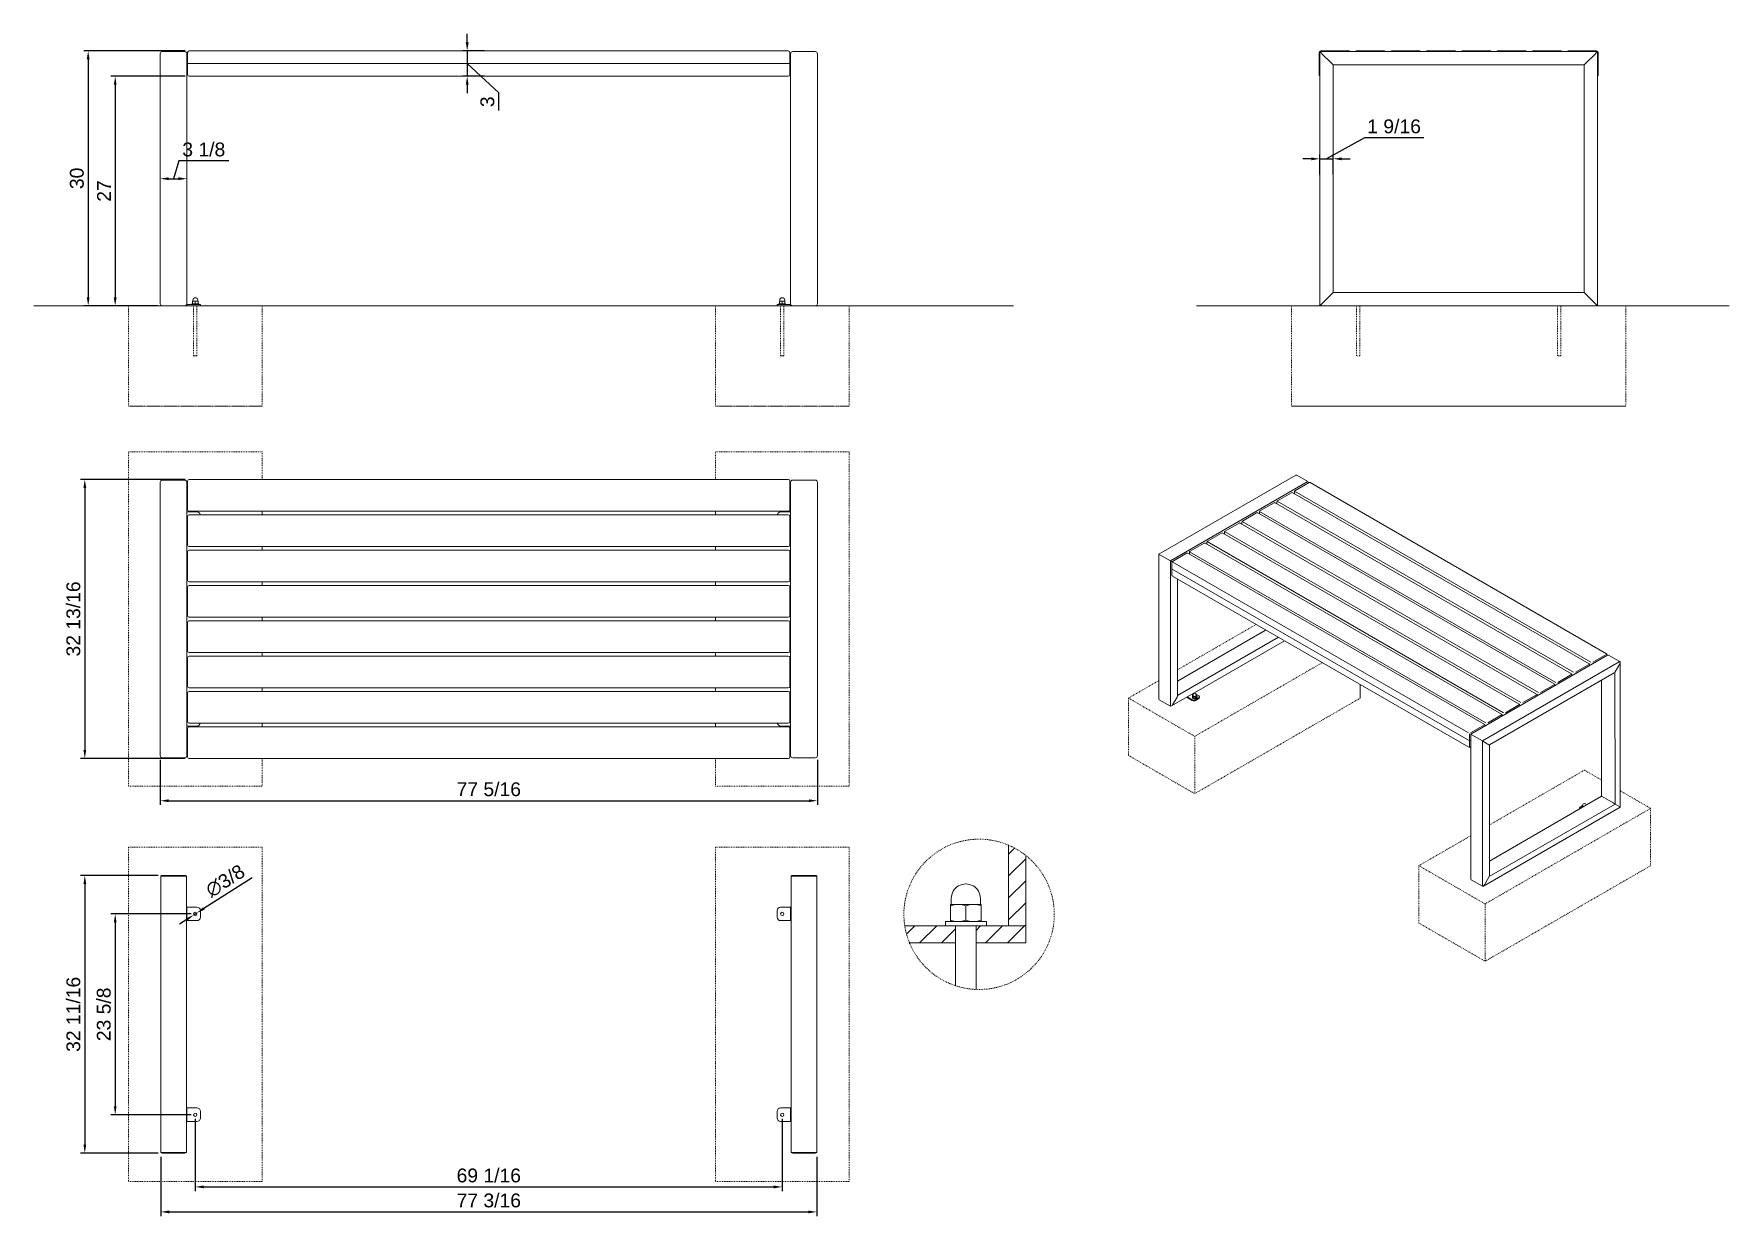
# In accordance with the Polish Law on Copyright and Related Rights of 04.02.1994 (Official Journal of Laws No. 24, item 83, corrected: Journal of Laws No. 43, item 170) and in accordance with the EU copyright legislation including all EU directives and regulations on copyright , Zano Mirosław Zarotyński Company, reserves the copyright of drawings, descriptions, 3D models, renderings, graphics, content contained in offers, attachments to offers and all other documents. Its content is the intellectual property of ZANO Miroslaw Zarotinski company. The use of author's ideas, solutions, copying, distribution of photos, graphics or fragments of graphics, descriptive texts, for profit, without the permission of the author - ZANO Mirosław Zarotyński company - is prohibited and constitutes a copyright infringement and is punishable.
# Model space of a CAD drawing. Header units: inches. Extents: x -8 to 192, y 1 to 141.
import ezdxf

# ---------------------------------------------------------------- set-up
doc = ezdxf.new("R2010")
doc.units = ezdxf.units.IN
doc.linetypes.add('HIDDEN', pattern=[1.905, 1.27, -0.635])
for name, color, linetype, lineweight in [('ZANO_R', 7, 'Continuous', 0), ('ZANO_R_przerywana', 250, 'HIDDEN', 0), ('ZANO_W', 1, 'Continuous', 0)]:
    doc.layers.add(name, color=color, linetype=linetype, lineweight=lineweight)
doc.styles.get("Standard").update_dxf_attribs({"font": 'arial.ttf'})
doc.dimstyles.new('amerykanie', dxfattribs={"dimtxt": 50, "dimasz": 50, "dimexe": 0.5, "dimexo": 0.5, "dimgap": 1, "dimtad": 1, "dimdec": 0, "dimzin": 0, "dimlunit": 5, "dimtxsty": 'Standard', "dimcen": 0.09, "dimclrd": 1, "dimclre": 1, "dimclrt": 1, "dimazin": 0, "dimtfac": 1, "dimtdec": 0, "dimtmove": 0, "dimatfit": 3, "dimfxl": 1, "dimtzin": 0, "dimarcsym": 1})

# ---------------------------------------------------------------- blocks, each defined once
blk = doc.blocks.new('*D360')
at = {"layer": 'ZANO_W', "color": 1, "lineweight": -2}
for p, q in [((10.05, 135.54), (1.34, 135.54)), ((1.84, 134.54), (1.84, 109.53)), ((6.85, 108.53), (1.34, 108.53))]:
    blk.add_line(p, q, dxfattribs=at)
at = {"layer": 'ZANO_W', "color": 1}
for points in [[(2, 134.54), (1.67, 134.54), (1.84, 135.54)], [(1.67, 109.53), (2, 109.53), (1.84, 108.53)]]:
    blk.add_solid(points, dxfattribs=at)
at = {"layer": 'ZANO_W', "color": 1, "insert": (0.52, 122.04), "char_height": 1.625, "attachment_point": 5, "rotation": 90}
blk.add_mtext('27', dxfattribs=at)
blk = doc.blocks.new('*D361')
at = {"layer": 'ZANO_W', "color": 1, "lineweight": -2}
for p, q in [((10.05, 138.53), (-1.84, 138.53)), ((-1.34, 137.53), (-1.34, 109.53)), ((6.86, 108.53), (-1.84, 108.53))]:
    blk.add_line(p, q, dxfattribs=at)
at = {"layer": 'ZANO_W', "color": 1}
for points in [[(-1.18, 137.53), (-1.51, 137.53), (-1.34, 138.53)], [(-1.51, 109.53), (-1.18, 109.53), (-1.34, 108.53)]]:
    blk.add_solid(points, dxfattribs=at)
at = {"layer": 'ZANO_W', "color": 1, "insert": (-2.67, 123.53), "char_height": 1.625, "attachment_point": 5, "rotation": 90}
blk.add_mtext('30', dxfattribs=at)
blk = doc.blocks.new('*D362')
at = {"layer": 'ZANO_W', "color": 1, "lineweight": -2}
for p, q in [((7.13, 123.99), (7.13, 123.99)), ((9.33, 125.58), (8.7, 123.49)), ((15.19, 125.58), (9.33, 125.58)), ((10.28, 123.99), (10.28, 123.99)), ((8.13, 123.49), (9.28, 123.49))]:
    blk.add_line(p, q, dxfattribs=at)
at = {"layer": 'ZANO_W', "color": 1}
for points in [[(8.13, 123.66), (8.13, 123.32), (7.13, 123.49)], [(9.28, 123.32), (9.28, 123.66), (10.28, 123.49)]]:
    blk.add_solid(points, dxfattribs=at)
at = {"layer": 'ZANO_W', "color": 1, "insert": (12.26, 126.92), "char_height": 1.625, "attachment_point": 5}
blk.add_mtext('3 1/8', dxfattribs=at)
blk = doc.blocks.new('*D363')
at = {"layer": 'ZANO_W', "color": 1, "lineweight": -2}
for p, q in [((43.25, 139.53), (43.25, 140.53)), ((45.29, 138.53), (42.75, 138.53)), ((43.25, 138.53), (43.25, 135.54)), ((46.96, 133.58), (43.25, 137.03)), ((45.29, 135.54), (42.75, 135.54)), ((43.25, 134.54), (43.25, 133.54)), ((46.96, 131.51), (46.96, 133.58))]:
    blk.add_line(p, q, dxfattribs=at)
at = {"layer": 'ZANO_W', "color": 1}
for points in [[(43.08, 139.53), (43.42, 139.53), (43.25, 138.53)], [(43.42, 134.54), (43.08, 134.54), (43.25, 135.54)]]:
    blk.add_solid(points, dxfattribs=at)
at = {"layer": 'ZANO_W', "color": 1, "insert": (45.63, 132.54), "char_height": 1.62, "attachment_point": 5, "rotation": 90}
blk.add_mtext('3', dxfattribs=at)
blk = doc.blocks.new('*D364')
at = {"layer": 'ZANO_W', "color": 1, "lineweight": -2}
for p, q in [((10.05, 88.1), (-2.24, 88.1)), ((-1.74, 87.1), (-1.74, 56.26)), ((10.05, 55.26), (-2.24, 55.26))]:
    blk.add_line(p, q, dxfattribs=at)
at = {"layer": 'ZANO_W', "color": 1}
for points in [[(-1.57, 87.1), (-1.9, 87.1), (-1.74, 88.1)], [(-1.9, 56.26), (-1.57, 56.26), (-1.74, 55.26)]]:
    blk.add_solid(points, dxfattribs=at)
at = {"layer": 'ZANO_W', "color": 1, "insert": (-3.08, 71.68), "char_height": 1.625, "attachment_point": 5, "rotation": 90}
blk.add_mtext('32 13/16', dxfattribs=at)
blk = doc.blocks.new('*D365')
at = {"layer": 'ZANO_W', "color": 1, "lineweight": -2}
for p, q in [((7.13, 55.09), (7.13, 49.79)), ((84.45, 55.09), (84.45, 49.79)), ((8.13, 50.29), (83.45, 50.29))]:
    blk.add_line(p, q, dxfattribs=at)
at = {"layer": 'ZANO_W', "color": 1}
for points in [[(8.13, 50.45), (8.13, 50.12), (7.13, 50.29)], [(83.45, 50.12), (83.45, 50.45), (84.45, 50.29)]]:
    blk.add_solid(points, dxfattribs=at)
at = {"layer": 'ZANO_W', "color": 1, "insert": (45.79, 51.63), "char_height": 1.625, "attachment_point": 5}
blk.add_mtext('77 5/16', dxfattribs=at)
blk = doc.blocks.new('*D366')
at = {"layer": 'ZANO_W', "color": 1, "lineweight": -2}
for p, q in [((10.76, 36.96), (1.34, 36.96)), ((1.84, 35.96), (1.84, 14.34)), ((10.76, 13.34), (1.34, 13.34))]:
    blk.add_line(p, q, dxfattribs=at)
at = {"layer": 'ZANO_W', "color": 1}
for points in [[(2, 35.96), (1.67, 35.96), (1.84, 36.96)], [(1.67, 14.34), (2, 14.34), (1.84, 13.34)]]:
    blk.add_solid(points, dxfattribs=at)
at = {"layer": 'ZANO_W', "color": 1, "insert": (0.5, 25.15), "char_height": 1.625, "attachment_point": 5, "rotation": 90}
blk.add_mtext('23 5/8', dxfattribs=at)
blk = doc.blocks.new('*D367')
at = {"layer": 'ZANO_W', "color": 1, "lineweight": -2}
for p, q in [((6.88, 41.49), (-2.24, 41.49)), ((-1.74, 40.49), (-1.74, 9.82)), ((6.88, 8.82), (-2.24, 8.82))]:
    blk.add_line(p, q, dxfattribs=at)
at = {"layer": 'ZANO_W', "color": 1}
for points in [[(-1.57, 40.49), (-1.9, 40.49), (-1.74, 41.49)], [(-1.9, 9.82), (-1.57, 9.82), (-1.74, 8.82)]]:
    blk.add_solid(points, dxfattribs=at)
at = {"layer": 'ZANO_W', "color": 1, "insert": (-3.08, 25.15), "char_height": 1.625, "attachment_point": 5, "rotation": 90}
blk.add_mtext('32 11/16', dxfattribs=at)
blk = doc.blocks.new('*D368')
at = {"layer": 'ZANO_W', "color": 1, "lineweight": -2}
for p, q in [((11.26, 12.84), (11.26, 4.34)), ((80.32, 12.84), (80.32, 4.34)), ((12.26, 4.84), (79.32, 4.84))]:
    blk.add_line(p, q, dxfattribs=at)
at = {"layer": 'ZANO_W', "color": 1}
for points in [[(12.26, 5.01), (12.26, 4.68), (11.26, 4.84)], [(79.32, 4.68), (79.32, 5.01), (80.32, 4.84)]]:
    blk.add_solid(points, dxfattribs=at)
at = {"layer": 'ZANO_W', "color": 1, "insert": (45.79, 6.18), "char_height": 1.625, "attachment_point": 5}
blk.add_mtext('69 1/16', dxfattribs=at)
blk = doc.blocks.new('*D369')
at = {"layer": 'ZANO_W', "color": 1, "lineweight": -2}
for p, q in [((7.2, 8.39), (7.2, 1.4)), ((84.38, 8.39), (84.38, 1.4)), ((8.2, 1.9), (83.38, 1.9))]:
    blk.add_line(p, q, dxfattribs=at)
at = {"layer": 'ZANO_W', "color": 1}
for points in [[(8.2, 2.07), (8.2, 1.73), (7.2, 1.9)], [(83.38, 1.73), (83.38, 2.07), (84.38, 1.9)]]:
    blk.add_solid(points, dxfattribs=at)
at = {"layer": 'ZANO_W', "color": 1, "insert": (45.79, 3.24), "char_height": 1.625, "attachment_point": 5}
blk.add_mtext('77 3/16', dxfattribs=at)
blk = doc.blocks.new('*D370')
at = {"layer": 'ZANO_W', "color": 1, "lineweight": -2}
for p, q in [((17.94, 41.23), (12.27, 37.61)), ((10.26, 36.32), (9.41, 35.78)), ((11.1, 36.86), (11.43, 37.07))]:
    blk.add_line(p, q, dxfattribs=at)
at = {"layer": 'ZANO_W', "color": 1}
for points in [[(10.34, 36.18), (10.17, 36.46), (11.1, 36.86)], [(12.18, 37.75), (12.36, 37.47), (11.43, 37.07)]]:
    blk.add_solid(points, dxfattribs=at)
at = {"layer": 'ZANO_W', "color": 1, "insert": (14.79, 40.85), "char_height": 1.625, "attachment_point": 5, "rotation": 32.5714}
blk.add_mtext('∅3/8', dxfattribs=at)
blk = doc.blocks.new('*D371')
at = {"layer": 'ZANO_W', "color": 1, "lineweight": -2}
for p, q in [((148.82, 128.3), (144.35, 125.83)), ((155.78, 128.3), (148.82, 128.3)), ((142.56, 125.83), (141.56, 125.83)), ((143.56, 123.99), (143.56, 126.33)), ((143.56, 125.83), (145.13, 125.83)), ((145.13, 123.99), (145.13, 126.33)), ((146.13, 125.83), (147.13, 125.83))]:
    blk.add_line(p, q, dxfattribs=at)
at = {"layer": 'ZANO_W', "color": 1}
for points in [[(142.56, 125.66), (142.56, 125.99), (143.56, 125.83)], [(146.13, 125.99), (146.13, 125.66), (145.13, 125.83)]]:
    blk.add_solid(points, dxfattribs=at)
at = {"layer": 'ZANO_W', "color": 1, "insert": (152.3, 129.64), "char_height": 1.625, "attachment_point": 5, "rotation": 360}
blk.add_mtext('1 9/16', dxfattribs=at)

msp = doc.modelspace()

# ---------------------------------------------------------------- linework, layer by layer
at = {"layer": 'ZANO_R'}
for p, q in [((7.1298, 138.20018), (7.1298, 108.78285)), ((7.38176, 138.45214), (10.02743, 138.45214)), ((10.2794, 138.20018), (10.2794, 108.78285)), ((10.35814, 137.03482), (10.35814, 138.33403)), ((10.55499, 138.53088), (81.02744, 138.53088)), ((81.22429, 138.33403), (81.22429, 137.03482)), ((81.30303, 138.20018), (81.30303, 108.78285)), ((84.20067, 138.45214), (81.555, 138.45214)), ((84.45264, 138.20018), (84.45264, 108.78285)), ((143.47599, 137.03482), (143.47599, 138.33403)), ((143.55867, 138.45214), (143.55867, 108.53088)), ((176.23584, 138.45214), (143.55867, 138.45214)), ((143.67284, 138.53088), (147.0193, 138.53088)), ((144.88151, 137.12931), (143.81064, 138.20018)), ((147.83032, 138.53088), (151.17678, 138.53088)), ((151.9878, 138.53088), (155.33426, 138.53088)), ((156.14529, 138.53088), (159.49174, 138.53088)), ((160.30277, 138.53088), (163.64922, 138.53088)), ((164.46025, 138.53088), (167.80671, 138.53088)), ((168.61773, 138.53088), (171.96419, 138.53088)), ((172.77521, 138.53088), (176.12167, 138.53088)), ((174.913, 137.12931), (175.98387, 138.20018)), ((176.23584, 138.45214), (176.23584, 108.53088)), ((176.31852, 138.33403), (176.31852, 137.03482)), ((10.35814, 135.73561), (10.35814, 137.03482)), ((10.55499, 137.03482), (10.35814, 137.03482)), ((10.55499, 137.03482), (81.02744, 137.03482)), ((81.22429, 137.03482), (81.02744, 137.03482)), ((81.22429, 137.03482), (81.22429, 135.73561)), ((143.55867, 137.03482), (143.47599, 137.03482)), ((143.47993, 135.73561), (143.47993, 137.03482)), ((145.13347, 136.87734), (145.13347, 110.10568)), ((174.66104, 136.87734), (145.13347, 136.87734)), ((174.66104, 136.87734), (174.66104, 110.10568)), ((176.31852, 137.03482), (176.23584, 137.03482)), ((176.31458, 137.03482), (176.31458, 135.73561)), ((81.02744, 135.53876), (10.55499, 135.53876)), ((143.81064, 108.78285), (144.88151, 109.85371)), ((145.13347, 110.10568), (174.66104, 110.10568)), ((175.98387, 108.78285), (174.913, 109.85371)), ((-7.7275, 108.53088), (107.50558, 108.53088)), ((3.38964, 108.53088), (19.13767, 108.53088)), ((19.13767, 108.53088), (3.38964, 108.53088)), ((10.2794, 108.53088), (10.2794, 108.68836)), ((11.4605, 108.68836), (10.2794, 108.68836)), ((10.86995, 108.7671), (10.86995, 108.68836)), ((10.86995, 108.7671), (11.65736, 108.7671)), ((10.94869, 109.05393), (10.94869, 109.08206)), ((10.94869, 109.08206), (11.10617, 109.08206)), ((10.94869, 109.05393), (10.94869, 108.79523)), ((10.94869, 108.7671), (10.94869, 108.79523)), ((10.96838, 109.18049), (10.96838, 109.0919)), ((11.4605, 108.53088), (11.06864, 108.53088)), ((11.4605, 108.53088), (11.06864, 108.53088)), ((11.10617, 109.08206), (11.42113, 109.08206)), ((11.26365, 109.05393), (11.26365, 108.79523)), ((11.57862, 109.08206), (11.42113, 109.08206)), ((11.4605, 108.68836), (11.85421, 108.68836)), ((11.55893, 109.0919), (11.55893, 109.18049)), ((11.57862, 109.05393), (11.57862, 109.08206)), ((11.57862, 109.05393), (11.57862, 108.79523)), ((11.57862, 108.7671), (11.57862, 108.79523)), ((11.65736, 108.68836), (11.65736, 108.7671)), ((11.85421, 108.68836), (11.85421, 108.53088)), ((72.44476, 108.53088), (88.1928, 108.53088)), ((88.1928, 108.53088), (72.44476, 108.53088)), ((79.72823, 108.53088), (79.72823, 108.68836)), ((79.72823, 108.68836), (80.12193, 108.68836)), ((79.92508, 108.7671), (79.92508, 108.68836)), ((79.92508, 108.7671), (80.71248, 108.7671)), ((80.00382, 109.05393), (80.00382, 109.08206)), ((80.00382, 109.08206), (80.1613, 109.08206)), ((80.00382, 109.05393), (80.00382, 108.79523)), ((80.00382, 108.7671), (80.00382, 108.79523)), ((80.0235, 109.18049), (80.0235, 109.0919)), ((81.30303, 108.68836), (80.12193, 108.68836)), ((80.51563, 108.53088), (80.12377, 108.53088)), ((80.51563, 108.53088), (80.12377, 108.53088)), ((80.1613, 109.08206), (80.47626, 109.08206)), ((80.31878, 109.05393), (80.31878, 108.79523)), ((80.63374, 109.08206), (80.47626, 109.08206)), ((80.61406, 109.0919), (80.61406, 109.18049)), ((80.63374, 109.05393), (80.63374, 109.08206)), ((80.63374, 109.05393), (80.63374, 108.79523)), ((80.63374, 108.7671), (80.63374, 108.79523)), ((80.71248, 108.68836), (80.71248, 108.7671)), ((81.30303, 108.53088), (81.30303, 108.68836)), ((148.28262, 108.53088), (147.88984, 108.53088)), ((171.90467, 108.53088), (171.51189, 108.53088)), ((7.1298, 55.5938), (7.1298, 87.76704)), ((7.38176, 88.019), (10.02743, 88.019)), ((10.2794, 55.5938), (10.2794, 87.76704)), ((10.35814, 84.55838), (10.35814, 87.90483)), ((10.55499, 88.10168), (81.02744, 88.10168)), ((81.22429, 87.90483), (81.22429, 84.55838)), ((81.30303, 87.76704), (81.30303, 55.5938)), ((84.20067, 88.019), (81.555, 88.019)), ((84.45264, 87.76704), (84.45264, 55.5938)), ((140.72078, 88.59635), (124.62708, 79.30565)), ((142.08134, 87.81093), (125.98764, 78.52023)), ((140.84543, 88.6087), (142.15435, 87.85307)), ((140.23313, 86.53419), (138.57751, 85.57841)), ((175.23642, 66.40673), (140.37085, 86.53419)), ((140.56551, 86.64654), (140.56551, 86.42181)), ((175.44953, 66.58795), (140.58396, 86.71541)), ((142.29001, 87.72159), (140.63438, 86.76582)), ((142.20598, 87.67309), (142.20598, 87.73895)), ((177.29329, 67.59413), (142.42773, 87.72159)), ((10.2794, 84.27885), (11.4605, 84.27885)), ((81.02744, 84.36152), (10.55499, 84.36152)), ((10.55499, 83.9442), (81.02744, 83.9442)), ((19.13767, 83.9442), (19.13767, 84.36152)), ((72.44476, 84.36152), (72.44476, 83.9442)), ((80.12193, 84.27885), (81.30303, 84.27885)), ((136.11939, 84.15937), (134.46376, 83.2036)), ((171.12267, 64.03191), (136.25711, 84.15937)), ((136.45176, 84.27172), (136.45176, 84.047)), ((171.33578, 64.21313), (136.47022, 84.34059)), ((138.17626, 85.34678), (136.52063, 84.39101)), ((173.17954, 65.21932), (138.31398, 85.34678)), ((138.50864, 85.45913), (138.50864, 85.23441)), ((173.39265, 65.40054), (138.52709, 85.528)), ((10.35814, 82.70404), (10.2794, 82.70404)), ((10.35814, 80.40089), (10.35814, 83.74735)), ((81.22429, 83.74735), (81.22429, 80.40089)), ((81.30303, 82.70404), (81.22429, 82.70404)), ((132.00564, 81.78456), (130.35001, 80.82878)), ((167.00892, 61.6571), (132.14336, 81.78456)), ((132.33802, 81.89691), (132.33802, 81.67218)), ((167.22203, 61.83832), (132.35647, 81.96578)), ((134.06251, 82.97196), (132.40689, 82.01619)), ((169.06579, 62.8445), (134.20023, 82.97196)), ((134.39489, 83.08432), (134.39489, 82.85959)), ((169.27891, 63.02572), (134.41334, 83.15319)), ((81.02744, 80.20404), (10.55499, 80.20404)), ((10.55499, 79.78672), (81.02744, 79.78672)), ((19.13767, 79.78672), (19.13767, 80.20404)), ((72.44476, 80.20404), (72.44476, 79.78672)), ((129.94877, 80.59715), (128.29314, 79.64137)), ((164.95205, 60.46969), (130.08649, 80.59715)), ((130.28114, 80.7095), (130.28114, 80.48478)), ((165.16516, 60.65091), (130.2996, 80.77837)), ((10.35814, 76.24341), (10.35814, 79.58987)), ((81.22429, 79.58987), (81.22429, 76.24341)), ((124.62708, 79.30566), (124.62708, 62.29573)), ((124.67872, 79.27585), (125.98764, 78.52023)), ((125.98764, 78.43591), (125.98764, 61.42598)), ((126.1674, 78.33469), (126.1674, 77.59244)), ((161.0555, 58.27597), (126.18994, 78.40343)), ((127.89189, 79.40974), (126.23627, 78.45397)), ((162.89517, 59.28228), (128.02961, 79.40974)), ((128.22427, 79.52209), (128.22427, 79.29737)), ((163.10829, 59.4635), (128.24272, 79.59096)), ((81.02744, 76.04656), (10.55499, 76.04656)), ((19.13767, 75.62924), (19.13767, 76.04656)), ((72.44476, 76.04656), (72.44476, 75.62924)), ((126.16934, 77.57911), (126.16934, 76.85131)), ((126.20774, 77.53621), (161.0733, 57.40875)), ((126.23821, 76.73203), (161.10378, 56.60457)), ((126.81839, 62.66132), (126.81839, 76.3971)), ((10.35814, 72.08593), (10.35814, 75.43239)), ((10.55499, 75.62924), (81.02744, 75.62924)), ((81.22429, 75.43239), (81.22429, 72.08593)), ((81.02744, 71.88908), (10.55499, 71.88908)), ((19.13767, 71.47176), (19.13767, 71.88908)), ((72.44476, 71.88908), (72.44476, 71.47176)), ((10.35814, 67.92845), (10.35814, 71.27491)), ((10.55499, 71.47176), (81.02744, 71.47176)), ((81.22429, 71.27491), (81.22429, 67.92845)), ((137.23, 70.38661), (126.81839, 64.37611)), ((126.81803, 62.66111), (138.71521, 69.52921)), ((128.74671, 62.95915), (139.42142, 69.12153)), ((10.35814, 63.77097), (10.35814, 67.11743)), ((81.02744, 67.7316), (10.55499, 67.7316)), ((10.55499, 67.31428), (81.02744, 67.31428)), ((19.13767, 67.31428), (19.13767, 67.7316)), ((72.44476, 67.7316), (72.44476, 67.31428)), ((81.22429, 67.11743), (81.22429, 63.77097)), ((177.41727, 67.41192), (161.32357, 58.12122)), ((178.77783, 66.62649), (162.68413, 57.3358)), ((175.28683, 66.35631), (173.6312, 65.40054)), ((175.30528, 66.19269), (175.30528, 66.28745)), ((177.3437, 67.54372), (175.68808, 66.58795)), ((177.36216, 67.3801), (177.36216, 67.47485)), ((178.85084, 66.66864), (177.54192, 67.42427)), ((178.32104, 65.46312), (178.85084, 66.38076)), ((178.90247, 49.54459), (178.90247, 66.55452)), ((148.31718, 63.98612), (148.31718, 62.36491)), ((163.51488, 56.85607), (178.19636, 65.33151)), ((171.17308, 63.9815), (169.51746, 63.02572)), ((171.19154, 63.81788), (171.19154, 63.91263)), ((173.22996, 65.16891), (171.57433, 64.21313)), ((173.24841, 65.00529), (173.24841, 65.10004)), ((176.71117, 64.47413), (176.71117, 50.80973)), ((178.32104, 49.88036), (178.267, 65.38984)), ((10.35814, 59.61349), (10.35814, 62.95995)), ((81.02744, 63.57412), (10.55499, 63.57412)), ((10.55499, 63.1568), (81.02744, 63.1568)), ((19.13767, 63.1568), (19.13767, 63.57412)), ((72.44476, 63.57412), (72.44476, 63.1568)), ((81.22429, 62.95995), (81.22429, 59.61349)), ((125.98764, 61.42598), (124.67872, 62.1816)), ((126.11228, 61.43832), (127.9627, 62.50655)), ((126.76675, 62.48757), (126.23695, 61.56993)), ((127.9627, 62.5122), (128.74182, 62.96198)), ((128.54704, 62.17487), (127.9627, 62.5122)), ((127.9627, 62.42223), (127.9627, 62.5122)), ((128.54704, 62.0849), (127.9627, 62.42223)), ((128.56375, 62.50096), (128.56375, 62.45598)), ((128.59342, 62.70285), (128.63261, 62.73424)), ((128.59342, 62.70285), (128.59342, 62.55505)), ((128.63261, 62.73713), (128.63261, 62.68653)), ((128.65928, 62.56096), (128.65928, 62.41316)), ((128.74182, 62.96198), (128.78566, 62.93667)), ((128.90507, 62.52294), (128.90507, 62.37514)), ((129.32616, 62.39976), (128.9366, 62.17487)), ((129.32616, 62.30979), (128.9366, 62.0849)), ((129.03878, 62.79054), (129.32616, 62.62464)), ((129.0458, 62.68653), (129.0458, 62.73713)), ((129.05207, 62.71383), (129.0458, 62.72517)), ((129.085, 62.62681), (129.085, 62.47901)), ((129.11467, 62.45598), (129.11467, 62.50096)), ((129.40684, 62.42223), (129.40684, 62.5122)), ((169.11621, 62.79409), (167.46058, 61.83832)), ((169.13466, 62.63047), (169.13466, 62.72522)), ((10.2794, 60.6568), (10.35814, 60.6568)), ((81.22429, 60.6568), (81.30303, 60.6568)), ((165.00246, 60.41927), (163.34684, 59.4635)), ((165.02092, 60.25565), (165.02092, 60.35041)), ((167.05934, 61.60668), (165.40371, 60.65091)), ((167.07779, 61.44306), (167.07779, 61.53781)), ((11.4605, 59.08199), (10.2794, 59.08199)), ((10.35814, 55.45601), (10.35814, 58.80247)), ((81.02744, 59.41664), (10.55499, 59.41664)), ((10.55499, 58.99932), (81.02744, 58.99932)), ((19.13767, 58.99932), (19.13767, 59.41664)), ((72.44476, 59.41664), (72.44476, 58.99932)), ((81.30303, 59.08199), (80.12193, 59.08199)), ((81.22429, 58.80247), (81.22429, 55.45601)), ((161.17264, 58.15446), (161.17264, 56.58612)), ((162.94559, 59.23187), (161.28996, 58.27609)), ((161.32357, 58.12122), (161.32357, 41.11129)), ((162.68413, 57.3358), (161.37521, 58.09142)), ((162.96404, 59.06825), (162.96404, 59.163)), ((161.2415, 56.60457), (161.32357, 56.65195)), ((161.26781, 57.40863), (161.27003, 57.40988)), ((161.26808, 57.40875), (161.32357, 57.44079)), ((161.32357, 57.44079), (161.27003, 57.40988)), ((162.68413, 57.25147), (162.68413, 40.24154)), ((163.46325, 56.8859), (162.93344, 57.19185)), ((163.51488, 41.47689), (163.51488, 56.85607)), ((7.38176, 55.34184), (10.02743, 55.34184)), ((81.02744, 55.25916), (10.55499, 55.25916)), ((84.20067, 55.34184), (81.555, 55.34184)), ((163.49975, 41.3866), (178.32104, 49.88036)), ((176.71117, 50.80973), (163.51488, 43.19168)), ((178.07172, 50.02431), (176.7628, 50.77993)), ((178.85084, 49.57441), (178.32104, 49.88036)), ((162.80877, 40.25389), (178.90247, 49.54459)), ((174.12272, 49.42373), (174.12272, 49.33376)), ((174.12436, 49.3164), (174.12272, 49.33376)), ((174.2034, 49.53617), (174.44456, 49.67539)), ((174.41489, 49.52493), (174.41489, 49.48412)), ((174.44456, 49.72682), (174.48375, 49.75821)), ((174.44456, 49.72682), (174.44456, 49.57903)), ((174.48375, 49.76111), (174.48375, 49.7105)), ((174.51042, 49.58493), (174.51042, 49.53927)), ((174.93354, 49.78353), (174.89409, 49.7953)), ((106.95062, 45.05413), (106.95062, 35.56313)), ((106.95062, 44.01837), (107.65028, 44.71803)), ((106.95062, 41.43623), (108.96337, 43.44898)), ((108.96337, 43.85661), (108.96337, 35.56313)), ((7.19879, 41.41369), (10.21041, 41.41369)), ((7.19879, 8.894), (7.19879, 41.41369)), ((7.38176, 41.49243), (10.02743, 41.49243)), ((10.21041, 41.41369), (10.21041, 8.894)), ((81.37203, 41.41369), (84.38365, 41.41369)), ((81.37203, 8.894), (81.37203, 41.41369)), ((81.555, 41.49243), (84.20067, 41.49243)), ((84.38365, 41.41369), (84.38365, 8.894)), ((106.95062, 38.85408), (108.96337, 40.86683)), ((161.37521, 40.99717), (162.68413, 40.24154)), ((162.93344, 40.3855), (163.46325, 41.30314)), ((100.10727, 37.91728), (100.10727, 38.07907)), ((101.013, 38.07907), (100.10727, 38.07907)), ((100.10727, 37.91728), (100.55101, 38.03467)), ((100.10727, 37.91728), (100.10727, 36.22812)), ((100.20791, 38.78353), (100.20791, 38.12939)), ((100.55101, 38.03467), (101.013, 38.07907)), ((102.82448, 38.07907), (101.013, 38.07907)), ((101.91874, 37.91728), (102.36249, 38.03467)), ((101.91874, 37.91728), (101.91874, 36.22812)), ((102.36249, 38.03467), (102.82448, 38.07907)), ((103.73022, 38.07907), (102.82448, 38.07907)), ((103.62958, 38.12939), (103.62958, 38.78353)), ((103.73022, 37.91728), (103.73022, 38.07907)), ((103.73022, 37.91728), (103.73022, 36.22812)), ((106.95062, 36.27194), (108.96337, 38.28469)), ((10.2794, 36.17747), (10.2794, 37.75227)), ((10.2794, 37.75227), (11.4605, 37.75227)), ((11.4605, 36.17747), (10.2794, 36.17747)), ((11.85421, 37.35857), (11.85421, 36.57117)), ((79.72823, 36.57117), (79.72823, 37.35857)), ((80.12193, 37.75227), (81.30303, 37.75227)), ((81.30303, 36.17747), (80.12193, 36.17747)), ((81.30303, 37.75227), (81.30303, 36.17747)), ((99.50344, 36.06632), (99.50344, 35.56314)), ((104.33404, 36.06632), (99.50344, 36.06632)), ((100.10727, 36.06632), (100.10727, 36.22812)), ((101.475, 36.11073), (101.013, 36.06632)), ((101.91874, 36.22812), (101.475, 36.11073)), ((103.28647, 36.11073), (102.82448, 36.06632)), ((103.73022, 36.22812), (103.28647, 36.11073)), ((103.73022, 36.06632), (103.73022, 36.22812)), ((104.33404, 35.56314), (104.33404, 36.06632)), ((94.73193, 35.56765), (100.71109, 35.56313)), ((94.94029, 34.59019), (95.91753, 35.56743)), ((96.48263, 33.55038), (98.49736, 35.56512)), ((99.06478, 33.55038), (100.71109, 35.1967)), ((104.33404, 35.56314), (99.50344, 35.56314)), ((100.71109, 33.55038), (100.71109, 35.56313)), ((100.71109, 35.56313), (100.71109, 28.51677)), ((103.12639, 33.55038), (103.12639, 35.56313)), ((103.12639, 35.56313), (108.96337, 35.56313)), ((103.12639, 35.56313), (103.12639, 28.08111)), ((103.12639, 35.02986), (103.65967, 35.56313)), ((104.22907, 33.55038), (106.24182, 35.56313)), ((106.81121, 33.55038), (108.82396, 35.56313)), ((108.96337, 35.56313), (106.95062, 35.56313)), ((108.82396, 35.56313), (108.96337, 35.70254)), ((100.71109, 33.55038), (95.25556, 33.55038)), ((108.96337, 33.55038), (103.12639, 33.55038)), ((10.2794, 14.13022), (11.4605, 14.13022)), ((10.2794, 12.55542), (10.2794, 14.13022)), ((80.12193, 14.13022), (81.30303, 14.13022)), ((81.30303, 14.13022), (81.30303, 12.55542)), ((11.4605, 12.55542), (10.2794, 12.55542)), ((11.85421, 13.73652), (11.85421, 12.94912)), ((79.72823, 12.94912), (79.72823, 13.73652)), ((81.30303, 12.55542), (80.12193, 12.55542)), ((10.21041, 8.894), (7.19879, 8.894)), ((10.02743, 8.81526), (7.38176, 8.81526)), ((84.38365, 8.894), (81.37203, 8.894)), ((84.20067, 8.81526), (81.555, 8.81526))]:
    msp.add_line(p, q, dxfattribs=at)
at = {"layer": 'ZANO_R', "flags": 128}
for points in [[(143.81064, 138.20018), (143.76688, 138.24393), (143.72446, 138.28635), (143.68465, 138.32616), (143.64868, 138.36214), (143.61762, 138.39319), (143.59243, 138.41839), (143.57387, 138.43695), (143.5625, 138.44831), (143.55867, 138.45214)], [(143.55867, 138.45214), (143.56351, 138.4473), (143.57785, 138.43296), (143.60113, 138.40968), (143.63247, 138.37834), (143.67065, 138.34016), (143.71421, 138.2966), (143.76148, 138.24933), (143.81064, 138.20018)], [(175.98387, 138.20018), (176.02763, 138.24393), (176.07005, 138.28635), (176.10986, 138.32616), (176.14583, 138.36214), (176.17689, 138.39319), (176.20208, 138.41839), (176.22064, 138.43695), (176.23201, 138.44831), (176.23584, 138.45214)], [(176.23584, 138.45214), (176.231, 138.4473), (176.21666, 138.43296), (176.19338, 138.40968), (176.16204, 138.37834), (176.12386, 138.34016), (176.0803, 138.2966), (176.03303, 138.24933), (175.98387, 138.20018)], [(145.13347, 136.87734), (145.12863, 136.88218), (145.11429, 136.89652), (145.09101, 136.9198), (145.05967, 136.95114), (145.02149, 136.98932), (144.97793, 137.03288), (144.93066, 137.08015), (144.88151, 137.12931)], [(144.88151, 137.12931), (144.93066, 137.08015), (144.97793, 137.03288), (145.02149, 136.98932), (145.05967, 136.95114), (145.09101, 136.9198), (145.11429, 136.89652), (145.12863, 136.88218), (145.13347, 136.87734)], [(174.66104, 136.87734), (174.66588, 136.88218), (174.68022, 136.89652), (174.7035, 136.9198), (174.73484, 136.95114), (174.77302, 136.98932), (174.81658, 137.03288), (174.86385, 137.08015), (174.913, 137.12931)], [(174.913, 137.12931), (174.86385, 137.08015), (174.81658, 137.03288), (174.77302, 136.98932), (174.73484, 136.95114), (174.7035, 136.9198), (174.68022, 136.89652), (174.66588, 136.88218), (174.66104, 136.87734)], [(144.88151, 109.85371), (144.93066, 109.90287), (144.97793, 109.95014), (145.02149, 109.9937), (145.05967, 110.03188), (145.09101, 110.06322), (145.11429, 110.0865), (145.12863, 110.10084), (145.13347, 110.10568)], [(145.13347, 110.10568), (145.12863, 110.10084), (145.11429, 110.0865), (145.09101, 110.06322), (145.05967, 110.03188), (145.02149, 109.9937), (144.97793, 109.95014), (144.93066, 109.90287), (144.88151, 109.85371)], [(174.913, 109.85371), (174.86385, 109.90287), (174.81658, 109.95014), (174.77302, 109.9937), (174.73484, 110.03188), (174.7035, 110.06322), (174.68022, 110.0865), (174.66588, 110.10084), (174.66104, 110.10568)], [(174.66104, 110.10568), (174.66588, 110.10084), (174.68022, 110.0865), (174.7035, 110.06322), (174.73484, 110.03188), (174.77302, 109.9937), (174.81658, 109.95014), (174.86385, 109.90287), (174.913, 109.85371)], [(10.94869, 109.05393), (11.02585, 109.07434), (11.10617, 109.08206)], [(11.26365, 108.79523), (11.1865, 108.77482), (11.10617, 108.7671)], [(11.26365, 109.05393), (11.34081, 109.07434), (11.42113, 109.08206)], [(11.57862, 108.79523), (11.50146, 108.77482), (11.42113, 108.7671)], [(80.00382, 109.05393), (80.08097, 109.07434), (80.1613, 109.08206)], [(80.31878, 108.79523), (80.24163, 108.77482), (80.1613, 108.7671)], [(80.31878, 109.05393), (80.39593, 109.07434), (80.47626, 109.08206)], [(80.63374, 108.79523), (80.55659, 108.77482), (80.47626, 108.7671)], [(143.55867, 108.53088), (143.5625, 108.53471), (143.57387, 108.54608), (143.59243, 108.56464), (143.61762, 108.58983), (143.64868, 108.62089), (143.68465, 108.65686), (143.72446, 108.69667), (143.76688, 108.73909), (143.81064, 108.78285)], [(143.81064, 108.78285), (143.76688, 108.73909), (143.72446, 108.69667), (143.68465, 108.65686), (143.64868, 108.62089), (143.61762, 108.58983), (143.59243, 108.56464), (143.57387, 108.54608), (143.5625, 108.53471), (143.55867, 108.53088)], [(176.23584, 108.53088), (176.23201, 108.53471), (176.22064, 108.54608), (176.20208, 108.56464), (176.17689, 108.58983), (176.14583, 108.62089), (176.10986, 108.65686), (176.07005, 108.69667), (176.02763, 108.73909), (175.98387, 108.78285)], [(175.98387, 108.78285), (176.02763, 108.73909), (176.07005, 108.69667), (176.10986, 108.65686), (176.14583, 108.62089), (176.17689, 108.58983), (176.20208, 108.56464), (176.22064, 108.54608), (176.23201, 108.53471), (176.23584, 108.53088)], [(128.56375, 62.45598), (128.56607, 62.43536), (128.57777, 62.4059), (128.59891, 62.37824), (128.62874, 62.35339), (128.66617, 62.33225), (128.70986, 62.31558), (128.75823, 62.30399), (128.80952, 62.29788), (128.86188, 62.2975), (128.91343, 62.30284), (128.96229, 62.31371), (129.0067, 62.32973), (129.04506, 62.35031), (129.07598, 62.37471), (129.09835, 62.40205), (129.11134, 62.43133), (129.11467, 62.45598)], [(128.59342, 62.57276), (128.59013, 62.56887), (128.57237, 62.54043), (128.56425, 62.51056), (128.56607, 62.48035), (128.57777, 62.45088), (128.59891, 62.42322), (128.62874, 62.39837), (128.66617, 62.37723), (128.70986, 62.36056), (128.75823, 62.34897), (128.80952, 62.34287), (128.86188, 62.34248), (128.91343, 62.34782), (128.96229, 62.3587), (129.0067, 62.37472), (129.04506, 62.3953), (129.07598, 62.4197), (129.09835, 62.44703), (129.11134, 62.47632), (129.1145, 62.50649), (129.10771, 62.53647), (129.09122, 62.56516), (129.085, 62.57276)], [(128.59342, 62.70285), (128.60955, 62.67975), (128.62635, 62.64798)], [(128.65928, 62.41316), (128.64315, 62.43626), (128.62635, 62.46804)], [(129.0458, 62.71195), (129.04887, 62.70413), (129.05261, 62.67756), (129.04638, 62.65116), (129.03046, 62.62615), (129.0056, 62.60369), (128.97296, 62.58485), (128.93406, 62.57049), (128.89073, 62.5613), (128.84499, 62.55771), (128.79898, 62.55987), (128.75485, 62.56769), (128.71467, 62.58081), (128.6803, 62.5986), (128.65337, 62.62025), (128.63513, 62.64473), (128.62643, 62.6709), (128.62768, 62.69754), (128.63261, 62.71195)], [(128.63261, 62.68653), (128.6333, 62.67685), (128.64171, 62.65152), (128.65937, 62.62783), (128.68543, 62.60688), (128.71868, 62.58966), (128.75757, 62.57697), (128.80028, 62.5694), (128.8448, 62.5673), (128.88907, 62.57079), (128.931, 62.57968), (128.96864, 62.59357), (129.00023, 62.6118), (129.02429, 62.63353), (129.0397, 62.65774), (129.04573, 62.6833), (129.0421, 62.709), (129.02899, 62.73365), (129.007, 62.7561), (128.97717, 62.7753), (128.97605, 62.77587)], [(128.65928, 62.56096), (128.71949, 62.56331), (128.78217, 62.55802)], [(128.90507, 62.37514), (128.84486, 62.3728), (128.78217, 62.37808)], [(128.90507, 62.52294), (128.97188, 62.57644), (128.99503, 62.59095)], [(128.99503, 62.41101), (128.97188, 62.39878), (128.90507, 62.37514)], [(128.99503, 62.59095), (129.0639, 62.62101), (129.085, 62.62681)], [(129.085, 62.47901), (129.0639, 62.46045), (128.99503, 62.41101)], [(129.05207, 62.71383), (129.04973, 62.71879), (129.0458, 62.72601)], [(129.085, 62.62681), (129.06887, 62.67323), (129.05207, 62.71383)], [(129.32616, 62.39976), (129.36042, 62.42385), (129.38587, 62.45135), (129.40155, 62.48118), (129.40684, 62.5122), (129.40155, 62.54322), (129.38587, 62.57305), (129.36042, 62.60055), (129.32616, 62.62464)], [(163.46325, 56.8859), (163.48517, 56.87324), (163.50146, 56.86383), (163.51149, 56.85803), (163.51488, 56.85607)], [(174.2034, 49.53617), (174.16914, 49.51207), (174.14368, 49.48458), (174.12801, 49.45475), (174.12272, 49.42373), (174.12801, 49.39271), (174.14368, 49.36287), (174.16447, 49.33956)], [(174.44456, 49.72682), (174.46069, 49.70373), (174.47749, 49.67195)], [(174.46799, 49.51478), (174.45983, 49.53492), (174.44456, 49.57903)], [(174.60265, 49.59251), (174.5658, 49.60478), (174.53144, 49.62258), (174.50451, 49.64422), (174.48627, 49.6687), (174.47757, 49.69487), (174.47882, 49.72151), (174.48375, 49.73592)], [(174.48375, 49.7105), (174.48443, 49.70082), (174.49285, 49.67549), (174.5105, 49.6518), (174.53657, 49.63085), (174.56982, 49.61363), (174.60871, 49.60094), (174.61475, 49.5995)], [(174.51042, 49.58493), (174.57062, 49.58728), (174.59065, 49.58559)], [(178.85084, 49.57441), (178.87059, 49.56301), (178.88596, 49.55413), (178.89647, 49.54806), (178.9018, 49.54498), (178.90247, 49.54459)]]:
    msp.add_lwpolyline(points, dxfattribs=at)
at = {"layer": 'ZANO_R'}
for points in [[(129.06476, 108.53088), (191.71343, 108.53088)], [(108.96337, 35.56313), (108.96337, 33.55038)]]:
    msp.add_lwpolyline(points, dxfattribs=at)
for centre in [(11.26365, 36.96487), (80.31878, 36.96487), (11.26365, 13.34282), (80.31878, 13.34282)]:
    msp.add_circle(centre, 0.19685, dxfattribs=at)
for centre, radius, start, end in [((7.38176, 138.20018), 0.25197, 90, 180), ((10.02743, 138.20018), 0.25197, 0, 90), ((10.55499, 138.33403), 0.19685, 90, 180), ((81.02744, 138.33403), 0.19685, 0, 90), ((81.555, 138.20018), 0.25197, 90, 180), ((84.20067, 138.20018), 0.25197, 0, 90), ((143.67284, 138.33403), 0.19685, 90, 180), ((147.0193, 138.33403), 0.19685, 36.8698976, 90), ((147.83032, 138.33403), 0.19685, 90, 143.1301024), ((151.17678, 138.33403), 0.19685, 36.8698976, 90), ((151.98781, 138.33403), 0.19685, 90, 143.1301024), ((155.33426, 138.33403), 0.19685, 36.8698976, 90), ((156.14529, 138.33403), 0.19685, 90, 143.1301024), ((159.49174, 138.33403), 0.19685, 36.8698976, 90), ((160.30277, 138.33403), 0.19685, 90, 143.1301024), ((163.64922, 138.33403), 0.19685, 36.8698976, 90), ((164.46025, 138.33403), 0.19685, 90, 143.1301024), ((167.8067, 138.33403), 0.19685, 36.8698976, 90), ((168.61773, 138.33403), 0.19685, 90, 143.1301024), ((171.96419, 138.33403), 0.19685, 36.8698976, 90), ((172.77521, 138.33403), 0.19685, 90, 143.1301024), ((176.12167, 138.33403), 0.19685, 0, 90), ((10.55499, 135.73561), 0.19685, 180, 270), ((81.02744, 135.73561), 0.19685, 270, 0), ((143.67678, 135.73561), 0.19685, 180, 233.1301024), ((176.11773, 135.73561), 0.19685, 306.8698976, 0), ((7.38176, 108.78285), 0.25197, 180, 270), ((10.02743, 108.78285), 0.25197, 270, 0), ((11.1102, 109.2445), 0.47742, 250.2271617, 269.516573), ((10.95854, 109.0919), 0.00984, 270, 0), ((11.26365, 109.18049), 0.29528, 0, 180), ((11.10215, 108.60466), 0.47742, 70.2270944, 89.5167881), ((11.42516, 109.24451), 0.47743, 250.2273223, 269.5165602), ((11.41711, 108.60465), 0.47743, 70.2272619, 89.5166206), ((11.56877, 109.0919), 0.00984, 180, 270), ((80.16533, 109.24453), 0.47744, 250.22763, 269.5165481), ((80.01366, 109.0919), 0.00984, 270, 0), ((80.31878, 109.18049), 0.29528, 0, 180), ((80.15727, 108.60465), 0.47743, 70.2272892, 89.5162977), ((80.48029, 109.24451), 0.47743, 250.2273496, 269.5162373), ((80.47223, 108.60464), 0.47744, 70.2275696, 89.5166085), ((80.6239, 109.0919), 0.00984, 180, 270), ((81.555, 108.78285), 0.25197, 180, 270), ((84.20067, 108.78285), 0.25197, 270, 0), ((7.38176, 87.76704), 0.25197, 90, 180), ((10.02743, 87.76704), 0.25197, 0, 90), ((10.55499, 87.90483), 0.19685, 90, 180), ((81.02744, 87.90483), 0.19685, 0, 90), ((81.555, 87.76704), 0.25197, 90, 180), ((84.20067, 87.76704), 0.25197, 0, 90), ((140.30199, 86.41491), 0.13773, 60.0026883, 119.9973117), ((140.70324, 86.64654), 0.13773, 119.9973117, 180), ((142.35887, 87.60231), 0.13773, 60.0026883, 119.9973117), ((10.55499, 84.55837), 0.19685, 180, 270), ((10.55499, 83.74735), 0.19685, 90, 180), ((11.4605, 83.88515), 0.3937, 8.6269266, 90), ((80.12193, 83.88515), 0.3937, 90, 171.3730734), ((81.02744, 84.55837), 0.19685, 270, 0), ((81.02744, 83.74735), 0.19685, 0, 90), ((136.18825, 84.04009), 0.13773, 60.0026883, 119.9973117), ((136.58949, 84.27172), 0.13773, 119.9973117, 180), ((138.24512, 85.2275), 0.13773, 60.0026883, 119.9973117), ((138.64637, 85.45913), 0.13773, 119.9973117, 180), ((132.0745, 81.66528), 0.13773, 60.0026883, 119.9973117), ((132.47575, 81.89691), 0.13773, 119.9973117, 180), ((134.13137, 82.85268), 0.13773, 60.0026883, 119.9973117), ((134.53262, 83.08432), 0.13773, 119.9973117, 180), ((10.55499, 80.40089), 0.19685, 180, 270), ((10.55499, 79.58987), 0.19685, 90, 180), ((81.02744, 80.40089), 0.19685, 270, 0), ((81.02744, 79.58987), 0.19685, 0, 90), ((130.01763, 80.47787), 0.13773, 60.0026883, 119.9973117), ((130.41887, 80.7095), 0.13773, 119.9973117, 180), ((126.30513, 78.33469), 0.13773, 119.9973117, 180), ((127.96075, 79.29046), 0.13773, 60.0026883, 119.9973117), ((128.362, 79.52209), 0.13773, 119.9973117, 180), ((10.55499, 76.24341), 0.19685, 180, 270), ((81.02744, 76.24341), 0.19685, 270, 0), ((126.23632, 77.59931), 0.06927, 185.6936592, 245.6253587), ((126.30707, 76.85131), 0.13773, 180, 240.0026883), ((10.55499, 75.43239), 0.19685, 90, 180), ((81.02744, 75.43239), 0.19685, 0, 90), ((10.55499, 72.08593), 0.19685, 180, 270), ((81.02744, 72.08593), 0.19685, 270, 0), ((10.55499, 71.27491), 0.19685, 90, 180), ((81.02744, 71.27491), 0.19685, 0, 90), ((10.55499, 67.92845), 0.19685, 180, 270), ((81.02744, 67.92845), 0.19685, 270, 0), ((10.55499, 67.11743), 0.19685, 90, 180), ((81.02744, 67.11743), 0.19685, 0, 90), ((175.16756, 66.28745), 0.13773, 0, 60.0026883), ((177.22443, 67.47485), 0.13773, 0, 60.0026883), ((171.05381, 63.91263), 0.13773, 0, 60.0026883), ((173.11068, 65.10004), 0.13773, 0, 60.0026883), ((10.55499, 63.77097), 0.19685, 180, 270), ((10.55499, 62.95995), 0.19685, 90, 180), ((81.02744, 63.77097), 0.19685, 270, 0), ((81.02744, 62.95995), 0.19685, 0, 90), ((128.74182, 62.55079), 0.42339, 242.6096265, 297.3902749), ((128.74182, 62.46082), 0.42339, 242.6096265, 297.3902749), ((129.29923, 62.77241), 0.73852, 197.1161409, 204.3390373), ((128.69718, 62.68108), 0.07818, 145.6713416, 205.049507), ((128.79422, 62.75884), 0.20118, 213.4396394, 266.5657372), ((127.95445, 62.34397), 0.73748, 17.1116762, 24.3448394), ((128.83921, 62.73713), 0.2066, 0, 180), ((128.86862, 62.91369), 0.54254, 247.3038722, 260.8320521), ((128.83958, 62.89139), 0.33828, 260.2291437, 297.3568832), ((128.69577, 62.02252), 0.54242, 67.3025758, 80.8337803), ((128.96072, 62.68155), 0.09688, 290.741994, 19.461212), ((129.26898, 62.43598), 0.13854, 294.3751911, 354.3047811), ((168.99694, 62.72522), 0.13773, 0, 60.0026883), ((164.88319, 60.35041), 0.13773, 0, 60.0026883), ((166.94006, 61.53781), 0.13773, 0, 60.0026883), ((10.55499, 59.61349), 0.19685, 180, 270), ((10.55499, 58.80247), 0.19685, 90, 180), ((11.4605, 59.47569), 0.3937, 270, 351.3730734), ((80.12193, 59.47569), 0.3937, 188.6269266, 270), ((81.02744, 59.61349), 0.19685, 270, 0), ((81.02744, 58.80247), 0.19685, 0, 90), ((162.82632, 59.163), 0.13773, 0, 60.0026883), ((161.17069, 57.59672), 0.2117, 242.6101491, 297.390048), ((161.17264, 56.72385), 0.13773, 240.0026883, 299.9973117), ((7.38176, 55.5938), 0.25197, 180, 270), ((10.02743, 55.5938), 0.25197, 270, 0), ((10.55499, 55.45601), 0.19685, 180, 270), ((81.02744, 55.45601), 0.19685, 270, 0), ((81.555, 55.5938), 0.25197, 180, 270), ((84.20067, 55.5938), 0.25197, 270, 0), ((174.69035, 49.76111), 0.2066, 0, 180), ((174.51861, 49.52502), 0.10308, 135.9240056, 200.8219072), ((174.54831, 49.70505), 0.07818, 145.6682871, 205.0542736), ((174.63462, 49.77212), 0.18635, 212.516067, 258.4935534), ((173.80465, 49.3676), 0.73847, 17.1156292, 24.3390264), ((7.38176, 41.24046), 0.25197, 90, 136.5674634), ((10.02743, 41.24046), 0.25197, 43.4325366, 90), ((81.555, 41.24046), 0.25197, 90, 136.5674634), ((84.20067, 41.24046), 0.25197, 43.4325366, 90), ((101.91874, 38.78354), 1.71083, 359.9997308, 180.0002692), ((100.15758, 38.1294), 0.05033, 270.0029354, 359.9902351), ((100.98984, 35.33334), 2.74583, 70.2269566, 89.5167659), ((102.80132, 35.33334), 2.74583, 70.2269566, 89.5167659), ((103.67991, 38.1294), 0.05033, 180.0097649, 269.9970646), ((11.4605, 37.35857), 0.3937, 0, 90), ((11.4605, 36.57117), 0.3937, 270, 0), ((80.12193, 37.35857), 0.3937, 90, 180), ((80.12193, 36.57117), 0.3937, 180, 270), ((101.03618, 38.81223), 2.746, 250.2279308, 269.5162644), ((102.84766, 38.81223), 2.746, 250.2279308, 269.5162644), ((11.4605, 13.73652), 0.3937, 0, 90), ((80.12193, 13.73652), 0.3937, 90, 180), ((11.4605, 12.94912), 0.3937, 270, 0), ((80.12193, 12.94912), 0.3937, 180, 270), ((7.38176, 9.06723), 0.25197, 223.4325366, 270), ((10.02743, 9.06723), 0.25197, 270, 316.5674634), ((81.555, 9.06723), 0.25197, 223.4325366, 270), ((84.20067, 9.06723), 0.25197, 270, 316.5674634)]:
    msp.add_arc(centre, radius, start, end, dxfattribs=at)
for centre, major_axis, ratio, start_param, end_param in [((140.72077, 88.39278), (0.12466, 0.21591), 0.577334631, 0.000040632, 0.785357531), ((140.72077, 88.39278), (0.12466, 0.21591), 0.577334631, 0.000040632, 0.785357531), ((142.02969, 87.63716), (0.12466, 0.21591), 0.577334631, 5.168369594, 6.283225939), ((142.02969, 87.63716), (0.12466, 0.21591), 0.577334631, 5.168369594, 6.283225939), ((124.80337, 79.20387), (0.17629, -0.10179), 0.000070373, 2.356235122, 3.141633287), ((124.80337, 79.20387), (0.17629, -0.10179), 0.000070373, 2.356235123, 3.141552022), ((126.11229, 78.44824), (0.17629, -0.10179), 0.000070373, 1.134320655, 2.356235122), ((126.11229, 78.44824), (0.17629, -0.10179), 0.000070373, 1.114764558, 2.356235121), ((177.41726, 67.20835), (0.12466, 0.21591), 0.577334631, 0.000040632, 0.785357531), ((177.41726, 67.20835), (0.12466, 0.21591), 0.577334631, 0.000040632, 0.785357531), ((178.72618, 66.45273), (0.12466, 0.21591), 0.577334631, 4.712429612, 6.283225939), ((178.72618, 66.45273), (0.12466, 0.21591), 0.577334631, 4.712429612, 6.283225939), ((178.19638, 65.53508), (0.12466, 0.21591), 0.577334631, 3.926950185, 4.712429612), ((178.19638, 65.53508), (0.12466, 0.21591), 0.577334631, 3.926950185, 4.712429612), ((124.80337, 62.39752), (0.12466, 0.21591), 0.577334631, 2.356235122, 3.141633286), ((124.80337, 62.39752), (0.12466, 0.21591), 0.577334631, 2.356235122, 3.141633286), ((126.64209, 62.55953), (0.12466, 0.21591), 0.577334631, 4.712429612, 5.497827776), ((126.64209, 62.55953), (0.12466, 0.21591), 0.577334631, 4.712429612, 5.497827776), ((126.11229, 61.64189), (0.12466, 0.21591), 0.577334631, 3.141633286, 4.712429612), ((126.11229, 61.64189), (0.12466, 0.21591), 0.577334631, 3.141633286, 4.712429612), ((161.49987, 58.01943), (0.17629, -0.10179), 0.000070373, 2.356235121, 3.141633287), ((161.49987, 58.01943), (0.17629, -0.10179), 0.000070373, 2.356235123, 3.141552024), ((162.80878, 57.26381), (0.17629, -0.10179), 0.000070373, 0.785438796, 2.356235122), ((162.80878, 57.26381), (0.17629, -0.10179), 0.000070373, 0.785438796, 2.356235123), ((163.33859, 56.95786), (0.17629, -0.10179), 0.000070373, 0.000040632, 0.785438796), ((176.88746, 50.70795), (0.17629, -0.10179), 0.000070373, 2.356235122, 3.141633288), ((176.88746, 50.70795), (0.17629, -0.10179), 0.000070373, 2.356235119, 3.141552021), ((178.19638, 49.95232), (0.17629, -0.10179), 0.000070373, 0.785438795, 2.356235121), ((178.19638, 49.95232), (0.17629, -0.10179), 0.000070373, 0.785438798, 2.356235118), ((178.72618, 49.64638), (0.17629, -0.10179), 0.000070373, 0.000040633, 0.785438796), ((161.49987, 41.21308), (0.12466, 0.21591), 0.577334631, 2.356235122, 3.141633286), ((161.49987, 41.21308), (0.12466, 0.21591), 0.577334631, 2.356235122, 3.141633286), ((162.80878, 40.45746), (0.12466, 0.21591), 0.577334631, 3.141633286, 4.712429612), ((162.80878, 40.45746), (0.12466, 0.21591), 0.577334631, 3.141633286, 4.712429612), ((163.33859, 41.3751), (0.12466, 0.21591), 0.577334631, 4.712429612, 5.497827776), ((163.33859, 41.3751), (0.12466, 0.21591), 0.577334631, 4.712429612, 5.497827776)]:
    msp.add_ellipse(centre, major_axis=major_axis, ratio=ratio, start_param=start_param, end_param=end_param, dxfattribs=at)
at = {"layer": 'ZANO_R_przerywana', "ltscale": 0.05}
for p, q in [((3.38964, 108.53088), (3.38964, 96.71985)), ((3.38964, 108.53088), (3.38964, 96.71985)), ((11.0668, 108.53088), (11.0668, 102.62537)), ((11.4605, 102.62537), (11.4605, 108.53088)), ((19.13767, 108.53088), (19.13767, 96.71985)), ((19.13767, 108.53088), (19.13767, 96.71985)), ((72.44476, 108.53088), (72.44476, 96.71985)), ((72.44476, 108.53088), (72.44476, 96.71985)), ((80.12193, 108.53088), (80.12193, 102.62537)), ((80.51563, 102.62537), (80.51563, 108.53088)), ((88.1928, 108.53088), (88.1928, 96.71985)), ((88.1928, 108.53088), (88.1928, 96.71985)), ((140.21221, 108.53088), (179.5823, 108.53088)), ((140.21221, 108.53088), (140.21221, 96.71985)), ((179.5823, 108.53088), (140.21221, 108.53088)), ((140.21221, 108.53088), (140.21221, 96.71985)), ((147.88938, 108.53088), (147.88938, 102.62537)), ((148.28308, 102.62537), (148.28308, 108.53088)), ((171.51143, 108.53088), (171.51143, 102.62537)), ((171.90513, 102.62537), (171.90513, 108.53088)), ((179.5823, 108.53088), (179.5823, 96.71985)), ((179.5823, 108.53088), (179.5823, 96.71985)), ((11.0668, 102.62537), (11.4605, 102.62537)), ((11.4605, 102.62537), (11.06864, 102.62537)), ((80.12193, 102.62537), (80.51563, 102.62537)), ((80.51563, 102.62537), (80.12377, 102.62537)), ((148.28308, 102.62537), (147.88938, 102.62537)), ((171.90513, 102.62537), (171.51143, 102.62537)), ((3.38964, 96.71985), (19.13767, 96.71985)), ((19.13767, 96.71985), (3.38964, 96.71985)), ((72.44476, 96.71985), (88.1928, 96.71985)), ((88.1928, 96.71985), (72.44476, 96.71985)), ((140.21221, 96.71985), (179.5823, 96.71985)), ((179.5823, 96.71985), (140.21221, 96.71985)), ((3.38964, 91.36546), (3.38964, 51.99538)), ((19.13767, 91.36546), (3.38964, 91.36546)), ((19.13767, 88.10168), (19.13767, 91.36546)), ((88.1928, 91.36546), (72.44476, 91.36546)), ((72.44476, 91.36546), (72.44476, 88.10168)), ((88.1928, 51.99538), (88.1928, 91.36546)), ((136.08581, 71.04714), (126.81839, 65.69717)), ((128.83921, 57.86825), (143.87699, 66.54938)), ((124.62708, 64.43215), (121.04802, 62.36601)), ((121.04802, 62.36601), (121.04802, 55.61828)), ((121.04802, 62.36601), (128.83921, 57.86825)), ((128.83921, 51.12052), (148.31718, 62.36491)), ((128.83921, 57.86825), (128.83921, 51.12052)), ((19.13767, 51.99538), (19.13767, 55.25916)), ((72.44476, 55.25916), (72.44476, 51.99538)), ((121.04802, 55.61828), (128.83921, 51.12052)), ((174.69034, 53.88774), (163.51488, 47.43628)), ((176.71116, 52.72114), (174.69034, 53.88774)), ((3.38964, 51.99538), (19.13767, 51.99538)), ((72.44476, 51.99538), (88.1928, 51.99538)), ((182.48153, 49.38998), (178.90247, 51.45613)), ((163.00357, 38.14559), (182.48153, 49.38998)), ((182.48153, 49.38998), (182.48153, 42.64225)), ((161.32357, 46.17126), (155.21238, 42.64335)), ((3.38964, 44.83888), (3.38964, 5.4688)), ((19.13767, 44.83888), (3.38964, 44.83888)), ((19.13767, 5.4688), (19.13767, 44.83888)), ((72.44476, 44.83888), (72.44476, 5.4688)), ((88.1928, 44.83888), (72.44476, 44.83888)), ((88.1928, 5.4688), (88.1928, 44.83888)), ((155.21238, 42.64335), (155.21238, 35.89562)), ((155.21238, 42.64335), (163.00357, 38.14559)), ((163.00357, 31.39786), (182.48153, 42.64225)), ((163.00357, 38.14559), (163.00357, 31.39786)), ((155.21238, 35.89562), (163.00357, 31.39786)), ((3.38964, 5.4688), (19.13767, 5.4688)), ((72.44476, 5.4688), (88.1928, 5.4688))]:
    msp.add_line(p, q, dxfattribs=at)
at = {"layer": 'ZANO_R_przerywana', "color": 1, "ltscale": 0.05}
msp.add_circle((103.4738, 36.92016), 8.84588, dxfattribs=at)

# ---------------------------------------------------------------- dimensions: what is measured, and where the dimension line sits
at = {"layer": 'ZANO_W'}
for base, p1, p2, angle, picture, middle, dimtype in [((43.24872, 135.53876), (45.79122, 138.53088), (45.79122, 135.53876), 90, '*D363', (46.95862, 133.07595), 160), ((145.13347, 125.82809), (143.55867, 123.49151), (145.13347, 123.49151), 359.999984, '*D371', (149.32363, 128.29937), 161)]:
    dim = msp.add_linear_dim(base=base, p1=p1, p2=p2, angle=angle, dimstyle='amerykanie', override={"dimtxt": 1.625, "dimasz": 1, "dimgap": 0.5, "dimdec": 4, "dimaunit": 1, "dimadec": 1, "dimtdec": 4, "dimtmove": 1, "dimfrac": 2}, dxfattribs=at)
    dim.commit()
    dim.dimension.update_dxf_attribs({"geometry": picture, "text_midpoint": middle, "dimtype": dimtype})
for base, p1, p2, picture, middle in [((-1.34436, 108.5323), (10.55499, 138.53088), (7.35504, 108.5323), '*D361', (-2.67459, 123.53159)), ((1.83713, 108.53263), (10.55499, 135.53876), (7.35209, 108.53263), '*D360', (0.52131, 122.0357)), ((-1.73806, 55.25916), (10.55499, 88.10168), (10.55499, 55.25916), '*D364', (-3.07882, 71.68042)), ((-1.73806, 8.81526), (7.38176, 41.49243), (7.38176, 8.81526), '*D367', (-3.07882, 25.15384)), ((1.837131, 13.342817), (11.263654, 36.964868), (11.263654, 13.342817), '*D366', (0.496365, 25.153843))]:
    dim = msp.add_linear_dim(base=base, p1=p1, p2=p2, angle=90, dimstyle='amerykanie', override={"dimtxt": 1.625, "dimasz": 1, "dimgap": 0.5, "dimdec": 4, "dimaunit": 1, "dimadec": 1, "dimtdec": 4, "dimtmove": 1, "dimfrac": 2}, dxfattribs=at)
    dim.commit()
    dim.dimension.update_dxf_attribs({"geometry": picture, "text_midpoint": middle})
for base, p1, p2, picture, middle in [((10.2794, 123.49151), (7.1298, 123.49151), (10.2794, 123.49151), '*D362', (9.83183, 126.92304)), ((84.45264, 50.28582), (7.1298, 55.5938), (84.45264, 55.5938), '*D365', (45.79122, 51.62604)), ((80.31878, 4.84174), (11.26365, 13.34282), (80.31878, 13.34282), '*D368', (45.79122, 6.18195)), ((84.38365, 1.90091), (7.19879, 8.894), (84.38365, 8.894), '*D369', (45.79122, 3.24168))]:
    dim = msp.add_linear_dim(base=base, p1=p1, p2=p2, dimstyle='amerykanie', override={"dimtxt": 1.625, "dimasz": 1, "dimgap": 0.5, "dimdec": 4, "dimaunit": 1, "dimadec": 1, "dimtdec": 4, "dimtmove": 1, "dimfrac": 2}, dxfattribs=at)
    dim.commit()
    dim.dimension.update_dxf_attribs({"geometry": picture, "text_midpoint": middle})
dim = msp.add_diameter_dim_2p(p1=(11.09776, 36.85889), p2=(11.42954, 37.07084), dimstyle='amerykanie', override={"dimtxt": 1.625, "dimasz": 1, "dimgap": 0.5, "dimdec": 4, "dimaunit": 1, "dimadec": 1, "dimtdec": 4, "dimtmove": 1, "dimfrac": 2}, dxfattribs=at)
dim.commit()
dim.dimension.update_dxf_attribs({"geometry": '*D370', "text_midpoint": (14.78899, 40.84871)})

doc.saveas('drawing.dxf')
